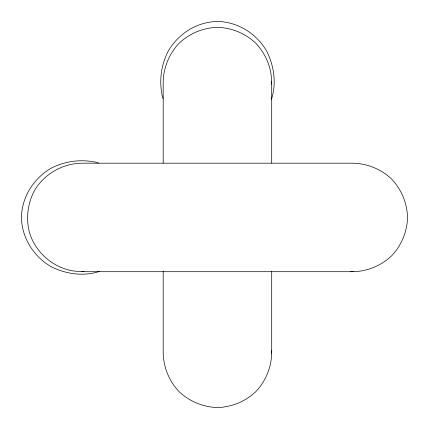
<?xml version="1.0" encoding="UTF-8"?>
<svg xmlns="http://www.w3.org/2000/svg" width="429" height="429" viewBox="0 0 429 429"><rect width="100%" height="100%" fill="white"/><g stroke="black" fill="none" stroke-linecap="round" stroke-linejoin="round"><path stroke-width="0.64" d="M271.369 84.159C272.436 69.058 265.996 54.226 255.813 43.238C245.399 33.408 231.762 27.762 217.449 27.343C203.132 27.762 189.495 33.408 179.081 43.238C169.251 53.652 163.605 67.289 163.192 81.601L163.192 163.084M271.707 271.144L271.707 353.292C271.294 367.605 265.642 381.242 255.813 391.656C245.399 401.485 231.762 407.137 217.449 407.55C203.132 407.137 189.495 401.485 179.081 391.656C169.251 381.242 163.605 367.605 163.192 353.292L163.192 271.144M271.294 99.759C276.7 83.896 274.195 66.195 266.784 51.362C256.746 33.709 237.886 21.804 217.449 21.45C197.013 21.804 178.148 33.709 168.109 51.362C160.934 65.358 158.966 81.413 162.419 96.75L163.127 98.557M99.759 271.294C83.896 276.7 66.195 274.195 51.362 266.784C33.709 256.746 21.804 237.886 21.45 217.449C21.804 197.013 33.709 178.148 51.362 168.109C65.358 160.934 81.413 158.966 96.75 162.419L98.557 163.127M81.601 271.707L353.292 271.707C367.605 271.294 381.242 265.642 391.656 255.813C401.485 245.399 407.137 231.762 407.55 217.449C407.137 203.132 401.485 189.495 391.656 179.081C381.242 169.251 367.605 163.605 353.292 163.192L81.601 163.192C62.5 163.513 44.444 173.933 34.615 190.32C27.815 202.922 25.89 217.557 29.193 231.488C35.693 255.298 59.363 273.144 84.159 271.369M350.74 271.369L353.292 271.707M271.369 350.74L271.707 353.292M271.707 81.601L271.707 163.084"/></g></svg>
